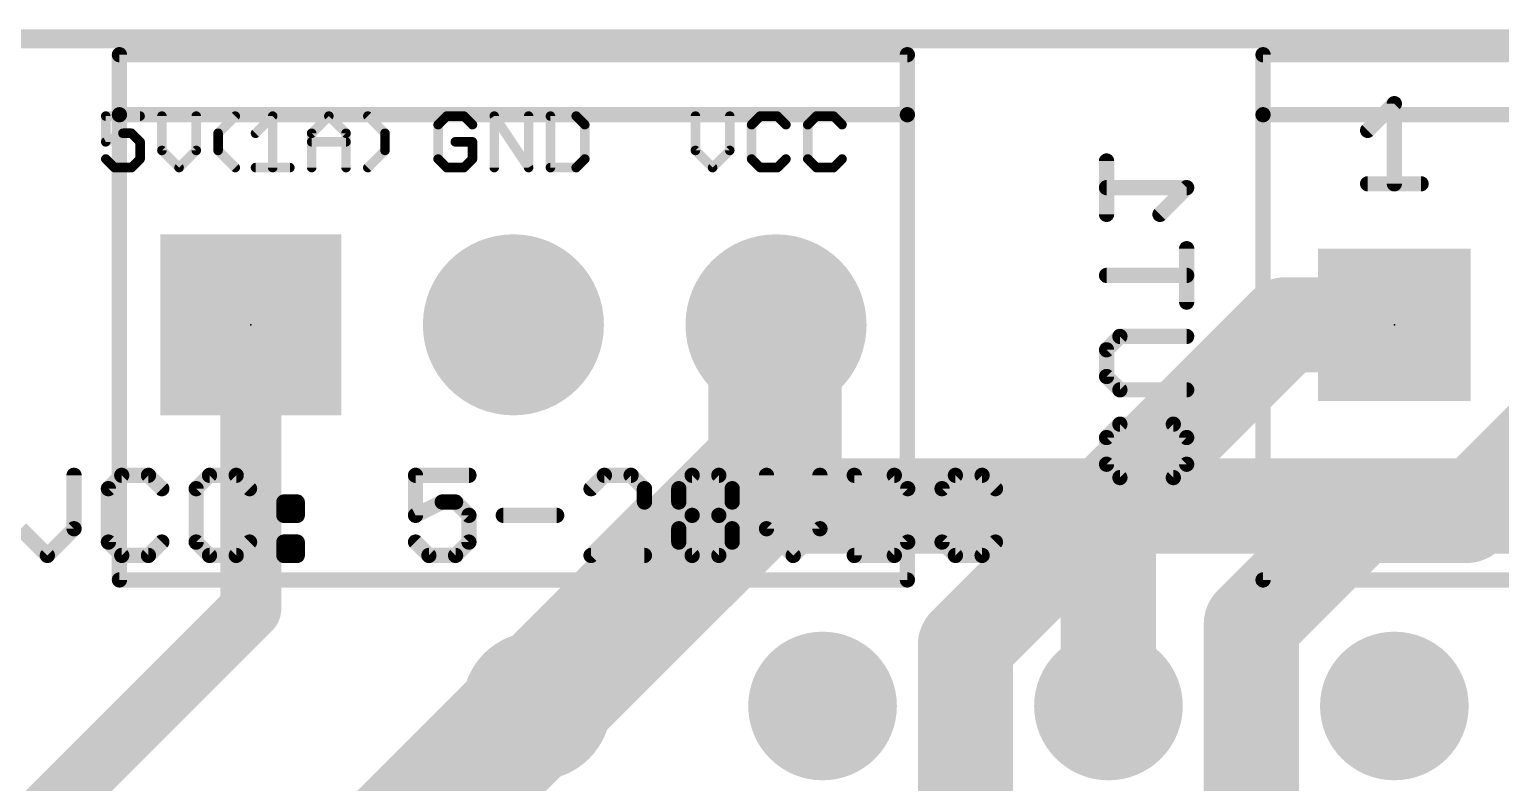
# Model space of a CAD drawing. Extents: x -8 to 102, y -79 to 54.
# Drawn here: x 47.85 to 67.46, y 40.89 to 50.93 of the extents above; entities that cross this region are included whole.
import ezdxf

# ---------------------------------------------------------------- set-up
doc = ezdxf.new("R2010")
doc.units = 0
for name, color, linetype in [('1', 12, 'CONTINUOUS'), ('16', 132, 'CONTINUOUS'), ('17', 110, 'CONTINUOUS'), ('20', 53, 'CONTINUOUS'), ('21', 41, 'CONTINUOUS'), ('22', 40, 'CONTINUOUS'), ('24', 53, 'CONTINUOUS')]:
    doc.layers.add(name, color=color, linetype=linetype)

# ---------------------------------------------------------------- blocks, each defined once
blk = doc.blocks.new('ROUNDP')
at = {"const_width": 0.5}
blk.add_lwpolyline([(0, -0.25, 1), (0, 0.25, 1), (0, -0.25)], format="xyb", dxfattribs=at)
blk = doc.blocks.new('SQUAREP')
blk.add_solid([(-0.5, -0.5), (0.5, -0.5), (-0.5, 0.5), (0.5, 0.5)])

msp = doc.modelspace()

# ---------------------------------------------------------------- linework, layer by layer
at = {"layer": '1'}
for points, const_width in [([(101.6, 50.8), (0, 50.8)], 0.254), ([(57.785, 45.085), (57.785, 46.99)], 1.778), ([(60.325, 42.7227), (64.5923, 46.99)], 1.27), ([(64.5923, 46.99), (66.04, 46.99)], 1.27), ([(67, 44.45), (69.54, 46.99)], 1.27), ([(50.8, 43.2033), (50.8, 46.99)], 0.8128), ([(54.61, 41.91), (57.785, 45.085)], 1.778), ([(64.135, 43.002), (65.583, 44.45)], 1.27), ([(65.583, 44.45), (67, 44.45)], 1.27), ([(50.8, 43.2033), (44.45, 36.8533)], 0.8128), ([(64.135, 31.75), (64.135, 43.002)], 1.27), ([(60.325, 38.1), (60.325, 42.7227)], 1.27), ([(54.61, 41.91), (51.562, 38.862)], 1.778)]:
    msp.add_lwpolyline(points, dxfattribs=dict(at, const_width=const_width))
for points, const_width in [([(58.2295, 46.99, 1), (57.3405, 46.99)], 0.889), ([(64.5923, 47.3075, 1), (64.5923, 46.6725)], 0.635), ([(64.8168, 46.7655, 1), (64.3678, 47.2145)], 0.635), ([(66.04, 46.6725, 1), (66.04, 47.3075)], 0.635), ([(51.0032, 46.99, 1), (50.5968, 46.99)], 0.4064), ([(58.0993, 44.7707, 1), (57.4707, 45.3993)], 0.889), ([(57.3405, 45.085, 1), (58.2295, 45.085)], 0.889), ([(65.583, 44.7675, 1), (65.583, 44.1325)], 0.635), ([(65.8075, 44.2255, 1), (65.3585, 44.6745)], 0.635), ([(66.7755, 44.6745, 1), (67.2245, 44.2255)], 0.635), ([(67, 44.1325, 1), (67, 44.7675)], 0.635), ([(50.9437, 43.0597, 1), (50.6563, 43.347)], 0.4064), ([(64.4525, 43.002, 1), (63.8175, 43.002)], 0.635), ([(63.9105, 43.2265, 1), (64.3595, 42.7775)], 0.635), ([(50.5968, 43.2033, 1), (51.0032, 43.2033)], 0.4064), ([(60.6425, 42.7227, 1), (60.0075, 42.7227)], 0.635), ([(60.1005, 42.9472, 1), (60.5495, 42.4982)], 0.635), ([(54.9243, 41.5957, 1), (54.2957, 42.2243)], 0.889), ([(54.2957, 42.2243, 1), (54.9243, 41.5957)], 0.889)]:
    msp.add_lwpolyline(points, format="xyb", dxfattribs=dict(at, const_width=const_width))
at = {"layer": '16'}
for points, const_width in [([(101.6, 50.8), (0, 50.8)], 0.254), ([(57.8, 46.99), (57.8, 44.577)], 1.27), ([(54.61, 41.91), (57.277, 44.577)], 1.27), ([(57.277, 44.577), (57.8, 44.577)], 1.27), ([(57.8, 44.577), (62.23, 44.577)], 1.27), ([(62.23, 44.577), (69.85, 44.577)], 1.27), ([(62.23, 41.91), (62.23, 44.577)], 1.27), ([(52.9242, 40.2242), (54.61, 41.91)], 1.27)]:
    msp.add_lwpolyline(points, dxfattribs=dict(at, const_width=const_width))
at = {"layer": '16', "const_width": 0.635}
for points in [[(58.1175, 46.99, 1), (57.4825, 46.99)], [(57.277, 44.8945, 1), (57.277, 44.2595)], [(57.5015, 44.3525, 1), (57.0525, 44.8015)], [(57.8, 44.8945, 1), (57.8, 44.2595)], [(57.8, 44.2595, 1), (57.8, 44.8945)], [(62.23, 44.8945, 1), (62.23, 44.2595)], [(62.5475, 44.577, 1), (61.9125, 44.577)], [(62.23, 44.2595, 1), (62.23, 44.8945)], [(57.4825, 44.577, 1), (58.1175, 44.577)], [(54.8345, 41.6855, 1), (54.3855, 42.1345)], [(54.3855, 42.1345, 1), (54.8345, 41.6855)], [(61.9125, 41.91, 1), (62.5475, 41.91)]]:
    msp.add_lwpolyline(points, format="xyb", dxfattribs=at)
at = {"layer": '20', "const_width": 0.2032}
msp.add_lwpolyline([(101.6, 50.8), (0, 50.8)], dxfattribs=at)
at = {"layer": '21'}
for points, const_width in [([(65.6839, 49.5814), (66.0398, 49.9373)], 0.2032), ([(66.0398, 49.9373), (66.0398, 48.8696)], 0.2032), ([(49.3253, 49.7719), (48.8677, 49.7719)], 0.127), ([(48.8677, 49.7719), (48.8677, 49.4287)], 0.127), ([(49.6161, 49.7719), (49.6161, 49.3143)], 0.127), ([(50.0737, 49.3143), (50.0737, 49.7719)], 0.127), ([(50.3646, 49.5431), (50.5934, 49.7719)], 0.127), ([(50.8635, 49.5431), (51.0923, 49.7719)], 0.127), ([(51.0923, 49.7719), (51.0923, 49.0855)], 0.127), ([(51.6119, 49.5431), (51.8407, 49.7719)], 0.127), ([(51.8407, 49.7719), (52.0695, 49.5431)], 0.127), ([(52.5891, 49.5431), (52.3603, 49.7719)], 0.127), ([(53.4113, 49.7719), (53.2969, 49.6575)], 0.127), ([(53.6401, 49.7719), (53.4113, 49.7719)], 0.127), ([(53.7545, 49.6575), (53.6401, 49.7719)], 0.127), ([(54.0453, 49.0855), (54.0453, 49.7719)], 0.127), ([(54.0453, 49.7719), (54.5029, 49.0855)], 0.127), ([(54.5029, 49.0855), (54.5029, 49.7719)], 0.127), ([(54.7937, 49.7719), (54.7937, 49.0855)], 0.127), ([(55.1369, 49.7719), (54.7937, 49.7719)], 0.127), ([(55.2513, 49.6575), (55.1369, 49.7719)], 0.127), ([(56.7259, 49.7719), (56.7259, 49.3143)], 0.127), ([(57.1835, 49.3143), (57.1835, 49.7719)], 0.127), ([(57.5887, 49.7719), (57.4743, 49.6575)], 0.127), ([(57.8175, 49.7719), (57.5887, 49.7719)], 0.127), ([(57.9319, 49.6575), (57.8175, 49.7719)], 0.127), ([(58.3371, 49.7719), (58.2227, 49.6575)], 0.127), ([(58.5659, 49.7719), (58.3371, 49.7719)], 0.127), ([(58.6803, 49.6575), (58.5659, 49.7719)], 0.127), ([(48.8677, 49.4287), (49.0965, 49.5431)], 0.127), ([(49.0965, 49.5431), (49.2109, 49.5431)], 0.127), ([(49.2109, 49.5431), (49.3253, 49.4287)], 0.127), ([(50.3646, 49.3143), (50.3646, 49.5431)], 0.127), ([(51.6119, 49.0855), (51.6119, 49.5431)], 0.127), ([(52.0695, 49.5431), (52.0695, 49.0855)], 0.127), ([(52.5891, 49.3143), (52.5891, 49.5431)], 0.127), ([(53.2969, 49.6575), (53.2969, 49.1999)], 0.127), ([(55.2513, 49.1999), (55.2513, 49.6575)], 0.127), ([(57.4743, 49.6575), (57.4743, 49.1999)], 0.127), ([(58.2227, 49.6575), (58.2227, 49.1999)], 0.127), ([(49.3253, 49.4287), (49.3253, 49.1999)], 0.127), ([(51.6119, 49.4287), (52.0695, 49.4287)], 0.127), ([(53.7545, 49.4287), (53.5257, 49.4287)], 0.127), ([(53.7545, 49.1999), (53.7545, 49.4287)], 0.127), ([(48.9821, 49.0855), (48.8677, 49.1999)], 0.127), ([(49.3253, 49.1999), (49.2109, 49.0855)], 0.127), ([(49.6161, 49.3143), (49.8449, 49.0855)], 0.127), ([(49.8449, 49.0855), (50.0737, 49.3143)], 0.127), ([(50.5934, 49.0855), (50.3646, 49.3143)], 0.127), ([(52.3603, 49.0855), (52.5891, 49.3143)], 0.127), ([(53.2969, 49.1999), (53.4113, 49.0855)], 0.127), ([(53.6401, 49.0855), (53.7545, 49.1999)], 0.127), ([(55.1369, 49.0855), (55.2513, 49.1999)], 0.127), ([(56.7259, 49.3143), (56.9547, 49.0855)], 0.127), ([(56.9547, 49.0855), (57.1835, 49.3143)], 0.127), ([(57.4743, 49.1999), (57.5887, 49.0855)], 0.127), ([(57.8175, 49.0855), (57.9319, 49.1999)], 0.127), ([(58.2227, 49.1999), (58.3371, 49.0855)], 0.127), ([(58.5659, 49.0855), (58.6803, 49.1999)], 0.127), ([(49.2109, 49.0855), (48.9821, 49.0855)], 0.127), ([(50.8635, 49.0855), (51.3211, 49.0855)], 0.127), ([(53.4113, 49.0855), (53.6401, 49.0855)], 0.127), ([(54.7937, 49.0855), (55.1369, 49.0855)], 0.127), ([(57.5887, 49.0855), (57.8175, 49.0855)], 0.127), ([(58.3371, 49.0855), (58.5659, 49.0855)], 0.127), ([(65.6839, 48.8696), (66.3957, 48.8696)], 0.2032), ([(48.4454, 44.2725), (48.4454, 44.9843)], 0.2032), ([(49.0809, 44.9843), (48.903, 44.8064)], 0.2032), ([(48.903, 44.8064), (48.903, 44.0946)], 0.2032), ([(49.4368, 44.9843), (49.0809, 44.9843)], 0.2032), ([(49.6148, 44.8064), (49.4368, 44.9843)], 0.2032), ([(50.2503, 44.9843), (50.0723, 44.8064)], 0.2032), ([(50.0723, 44.8064), (50.0723, 44.0946)], 0.2032), ([(50.6062, 44.9843), (50.2503, 44.9843)], 0.2032), ([(50.7842, 44.8064), (50.6062, 44.9843)], 0.2032), ([(53.7076, 44.9843), (52.9958, 44.9843)], 0.2032), ([(52.9958, 44.9843), (52.9958, 44.4505)], 0.2032), ([(55.5126, 44.9843), (55.3346, 44.8064)], 0.2032), ([(55.8685, 44.9843), (55.5126, 44.9843)], 0.2032), ([(56.0464, 44.8064), (55.8685, 44.9843)], 0.2032), ([(56.0464, 44.6284), (56.0464, 44.8064)], 0.2032), ([(56.504, 44.8064), (56.682, 44.9843)], 0.2032), ([(56.504, 44.6284), (56.504, 44.8064)], 0.2032), ([(56.682, 44.9843), (57.0379, 44.9843)], 0.2032), ([(57.0379, 44.9843), (57.2158, 44.8064)], 0.2032), ([(57.2158, 44.8064), (57.2158, 44.6284)], 0.2032), ([(57.6734, 44.9843), (57.6734, 44.2725)], 0.2032), ([(58.3852, 44.2725), (58.3852, 44.9843)], 0.2032), ([(58.8428, 44.9843), (58.8428, 43.9166)], 0.2032), ([(59.3767, 44.9843), (58.8428, 44.9843)], 0.2032), ([(59.5546, 44.8064), (59.3767, 44.9843)], 0.2032), ([(59.5546, 44.0946), (59.5546, 44.8064)], 0.2032), ([(60.1902, 44.9843), (60.0122, 44.8064)], 0.2032), ([(60.0122, 44.8064), (60.0122, 44.0946)], 0.2032), ([(60.5461, 44.9843), (60.1902, 44.9843)], 0.2032), ([(60.724, 44.8064), (60.5461, 44.9843)], 0.2032), ([(51.2417, 44.6284), (51.4197, 44.6284)], 0.2032), ([(51.2417, 44.4505), (51.2417, 44.6284)], 0.2032), ([(51.4197, 44.6284), (51.4197, 44.4505)], 0.2032), ([(52.9958, 44.4505), (53.3517, 44.6284)], 0.2032), ([(53.3517, 44.6284), (53.5297, 44.6284)], 0.2032), ([(53.5297, 44.6284), (53.7076, 44.4505)], 0.2032), ([(55.3346, 43.9166), (56.0464, 44.6284)], 0.2032), ([(56.682, 44.4505), (56.504, 44.6284)], 0.2032), ([(57.2158, 44.6284), (57.0379, 44.4505)], 0.2032), ([(51.4197, 44.4505), (51.2417, 44.4505)], 0.2032), ([(53.7076, 44.4505), (53.7076, 44.0946)], 0.2032), ([(54.1652, 44.4505), (54.877, 44.4505)], 0.2032), ([(56.504, 44.2725), (56.682, 44.4505)], 0.2032), ([(56.682, 44.4505), (57.0379, 44.4505)], 0.2032), ([(57.0379, 44.4505), (57.2158, 44.2725)], 0.2032), ([(47.7336, 44.2725), (48.0895, 43.9166)], 0.2032), ([(48.0895, 43.9166), (48.4454, 44.2725)], 0.2032), ([(56.504, 44.0946), (56.504, 44.2725)], 0.2032), ([(57.2158, 44.2725), (57.2158, 44.0946)], 0.2032), ([(57.6734, 44.2725), (58.0293, 43.9166)], 0.2032), ([(58.0293, 43.9166), (58.3852, 44.2725)], 0.2032), ([(48.903, 44.0946), (49.0809, 43.9166)], 0.2032), ([(49.4368, 43.9166), (49.6148, 44.0946)], 0.2032), ([(50.0723, 44.0946), (50.2503, 43.9166)], 0.2032), ([(50.6062, 43.9166), (50.7842, 44.0946)], 0.2032), ([(51.2417, 44.0946), (51.4197, 44.0946)], 0.2032), ([(51.2417, 43.9166), (51.2417, 44.0946)], 0.2032), ([(51.4197, 44.0946), (51.4197, 43.9166)], 0.2032), ([(53.1738, 43.9166), (52.9958, 44.0946)], 0.2032), ([(53.7076, 44.0946), (53.5297, 43.9166)], 0.2032), ([(56.682, 43.9166), (56.504, 44.0946)], 0.2032), ([(57.2158, 44.0946), (57.0379, 43.9166)], 0.2032), ([(59.3767, 43.9166), (59.5546, 44.0946)], 0.2032), ([(60.0122, 44.0946), (60.1902, 43.9166)], 0.2032), ([(60.5461, 43.9166), (60.724, 44.0946)], 0.2032), ([(49.0809, 43.9166), (49.4368, 43.9166)], 0.2032), ([(50.2503, 43.9166), (50.6062, 43.9166)], 0.2032), ([(51.4197, 43.9166), (51.2417, 43.9166)], 0.2032), ([(53.5297, 43.9166), (53.1738, 43.9166)], 0.2032), ([(56.0464, 43.9166), (55.3346, 43.9166)], 0.2032), ([(57.0379, 43.9166), (56.682, 43.9166)], 0.2032), ([(58.8428, 43.9166), (59.3767, 43.9166)], 0.2032), ([(60.1902, 43.9166), (60.5461, 43.9166)], 0.2032)]:
    msp.add_lwpolyline(points, dxfattribs=dict(at, const_width=const_width))
for points, const_width in [([(66.0906, 49.9373, 1), (65.989, 49.9373)], 0.1016), ([(66.0757, 49.9014, 1), (66.0039, 49.9732)], 0.1016), ([(48.8677, 49.8036, 1), (48.8677, 49.7401)], 0.0635), ([(48.8995, 49.7719, 1), (48.836, 49.7719)], 0.0635), ([(49.3253, 49.7401, 1), (49.3253, 49.8036)], 0.0635), ([(49.6479, 49.7719, 1), (49.5844, 49.7719)], 0.0635), ([(50.1055, 49.7719, 1), (50.042, 49.7719)], 0.0635), ([(50.6158, 49.7494, 1), (50.5709, 49.7943)], 0.0635), ([(51.124, 49.7719, 1), (51.0605, 49.7719)], 0.0635), ([(51.1147, 49.7494, 1), (51.0698, 49.7943)], 0.0635), ([(51.8632, 49.7943, 1), (51.8183, 49.7494)], 0.0635), ([(51.8632, 49.7494, 1), (51.8183, 49.7943)], 0.0635), ([(52.3828, 49.7943, 1), (52.3379, 49.7494)], 0.0635), ([(53.4113, 49.8036, 1), (53.4113, 49.7401)], 0.0635), ([(53.4337, 49.7494, 1), (53.3888, 49.7943)], 0.0635), ([(53.6625, 49.7943, 1), (53.6176, 49.7494)], 0.0635), ([(53.6401, 49.7401, 1), (53.6401, 49.8036)], 0.0635), ([(54.077, 49.7719, 1), (54.0135, 49.7719)], 0.0635), ([(54.0717, 49.7895, 1), (54.0189, 49.7543)], 0.0635), ([(54.5346, 49.7719, 1), (54.4711, 49.7719)], 0.0635), ([(54.8255, 49.7719, 1), (54.762, 49.7719)], 0.0635), ([(54.7937, 49.8036, 1), (54.7937, 49.7401)], 0.0635), ([(55.1594, 49.7943, 1), (55.1144, 49.7494)], 0.0635), ([(55.1369, 49.7401, 1), (55.1369, 49.8036)], 0.0635), ([(56.7576, 49.7719, 1), (56.6941, 49.7719)], 0.0635), ([(57.2152, 49.7719, 1), (57.1517, 49.7719)], 0.0635), ([(57.5887, 49.8036, 1), (57.5887, 49.7401)], 0.0635), ([(57.6111, 49.7494, 1), (57.5662, 49.7943)], 0.0635), ([(57.8399, 49.7943, 1), (57.795, 49.7494)], 0.0635), ([(57.8175, 49.7401, 1), (57.8175, 49.8036)], 0.0635), ([(58.3371, 49.8036, 1), (58.3371, 49.7401)], 0.0635), ([(58.3596, 49.7494, 1), (58.3147, 49.7943)], 0.0635), ([(58.5884, 49.7943, 1), (58.5434, 49.7494)], 0.0635), ([(58.5659, 49.7401, 1), (58.5659, 49.8036)], 0.0635), ([(49.0965, 49.5748, 1), (49.0965, 49.5113)], 0.0635), ([(49.1107, 49.5147, 1), (49.0823, 49.5715)], 0.0635), ([(49.2334, 49.5655, 1), (49.1885, 49.5206)], 0.0635), ([(49.2109, 49.5113, 1), (49.2109, 49.5748)], 0.0635), ([(50.3963, 49.5431, 1), (50.3328, 49.5431)], 0.0635), ([(51.6437, 49.5431, 1), (51.5802, 49.5431)], 0.0635), ([(52.1013, 49.5431, 1), (52.0378, 49.5431)], 0.0635), ([(52.6209, 49.5431, 1), (52.5574, 49.5431)], 0.0635), ([(53.3286, 49.6575, 1), (53.2651, 49.6575)], 0.0635), ([(53.2744, 49.6799, 1), (53.3193, 49.635)], 0.0635), ([(53.732, 49.635, 1), (53.7769, 49.6799)], 0.0635), ([(55.2831, 49.6575, 1), (55.2195, 49.6575)], 0.0635), ([(55.2288, 49.635, 1), (55.2738, 49.6799)], 0.0635), ([(57.506, 49.6575, 1), (57.4425, 49.6575)], 0.0635), ([(57.4518, 49.6799, 1), (57.4967, 49.635)], 0.0635), ([(57.9094, 49.635, 1), (57.9543, 49.6799)], 0.0635), ([(58.2545, 49.6575, 1), (58.191, 49.6575)], 0.0635), ([(58.2003, 49.6799, 1), (58.2452, 49.635)], 0.0635), ([(58.6578, 49.635, 1), (58.7028, 49.6799)], 0.0635), ([(65.648, 49.6173, 1), (65.7198, 49.5455)], 0.1016), ([(48.8535, 49.4571, 1), (48.8819, 49.4003)], 0.0635), ([(48.836, 49.4287, 1), (48.8995, 49.4287)], 0.0635), ([(49.3571, 49.4287, 1), (49.2936, 49.4287)], 0.0635), ([(49.3029, 49.4062, 1), (49.3478, 49.4511)], 0.0635), ([(50.3421, 49.5655, 1), (50.387, 49.5206)], 0.0635), ([(50.841, 49.5655, 1), (50.886, 49.5206)], 0.0635), ([(51.6119, 49.4604, 1), (51.6119, 49.3969)], 0.0635), ([(51.5895, 49.5655, 1), (51.6344, 49.5206)], 0.0635), ([(52.0471, 49.5206, 1), (52.092, 49.5655)], 0.0635), ([(52.0695, 49.3969, 1), (52.0695, 49.4604)], 0.0635), ([(52.5667, 49.5206, 1), (52.6116, 49.5655)], 0.0635), ([(53.5257, 49.4604, 1), (53.5257, 49.3969)], 0.0635), ([(53.7862, 49.4287, 1), (53.7227, 49.4287)], 0.0635), ([(53.7545, 49.3969, 1), (53.7545, 49.4604)], 0.0635), ([(48.8902, 49.2223, 1), (48.8453, 49.1774)], 0.0635), ([(49.2936, 49.1999, 1), (49.3571, 49.1999)], 0.0635), ([(49.3478, 49.1774, 1), (49.3029, 49.2223)], 0.0635), ([(49.5844, 49.3143, 1), (49.6479, 49.3143)], 0.0635), ([(49.6386, 49.3367, 1), (49.5937, 49.2918)], 0.0635), ([(50.042, 49.3143, 1), (50.1055, 49.3143)], 0.0635), ([(50.0962, 49.2918, 1), (50.0513, 49.3367)], 0.0635), ([(50.3328, 49.3143, 1), (50.3963, 49.3143)], 0.0635), ([(50.387, 49.3367, 1), (50.3421, 49.2918)], 0.0635), ([(52.5574, 49.3143, 1), (52.6209, 49.3143)], 0.0635), ([(52.6116, 49.2918, 1), (52.5667, 49.3367)], 0.0635), ([(53.2651, 49.1999, 1), (53.3286, 49.1999)], 0.0635), ([(53.3193, 49.2223, 1), (53.2744, 49.1774)], 0.0635), ([(53.7227, 49.1999, 1), (53.7862, 49.1999)], 0.0635), ([(53.7769, 49.1774, 1), (53.732, 49.2223)], 0.0635), ([(55.2195, 49.1999, 1), (55.2831, 49.1999)], 0.0635), ([(55.2738, 49.1774, 1), (55.2288, 49.2223)], 0.0635), ([(56.6941, 49.3143, 1), (56.7576, 49.3143)], 0.0635), ([(56.7483, 49.3367, 1), (56.7034, 49.2918)], 0.0635), ([(57.1517, 49.3143, 1), (57.2152, 49.3143)], 0.0635), ([(57.2059, 49.2918, 1), (57.161, 49.3367)], 0.0635), ([(57.4425, 49.1999, 1), (57.506, 49.1999)], 0.0635), ([(57.4967, 49.2223, 1), (57.4518, 49.1774)], 0.0635), ([(57.9543, 49.1774, 1), (57.9094, 49.2223)], 0.0635), ([(58.2452, 49.2223, 1), (58.2003, 49.1774)], 0.0635), ([(58.191, 49.1999, 1), (58.2545, 49.1999)], 0.0635), ([(58.7028, 49.1774, 1), (58.6578, 49.2223)], 0.0635), ([(48.9821, 49.1173, 1), (48.9821, 49.0538)], 0.0635), ([(48.9597, 49.063, 1), (49.0046, 49.108)], 0.0635), ([(49.1885, 49.108, 1), (49.2334, 49.063)], 0.0635), ([(49.2109, 49.0538, 1), (49.2109, 49.1173)], 0.0635), ([(49.8225, 49.108, 1), (49.8674, 49.063)], 0.0635), ([(49.8225, 49.063, 1), (49.8674, 49.108)], 0.0635), ([(50.5709, 49.063, 1), (50.6158, 49.108)], 0.0635), ([(50.8635, 49.1173, 1), (50.8635, 49.0538)], 0.0635), ([(51.0605, 49.0855, 1), (51.124, 49.0855)], 0.0635), ([(51.3211, 49.0538, 1), (51.3211, 49.1173)], 0.0635), ([(51.5802, 49.0855, 1), (51.6437, 49.0855)], 0.0635), ([(52.0378, 49.0855, 1), (52.1013, 49.0855)], 0.0635), ([(52.3379, 49.108, 1), (52.3828, 49.063)], 0.0635), ([(53.4113, 49.1173, 1), (53.4113, 49.0538)], 0.0635), ([(53.3888, 49.063, 1), (53.4337, 49.108)], 0.0635), ([(53.6176, 49.108, 1), (53.6625, 49.063)], 0.0635), ([(53.6401, 49.0538, 1), (53.6401, 49.1173)], 0.0635), ([(54.0135, 49.0855, 1), (54.077, 49.0855)], 0.0635), ([(54.4711, 49.0855, 1), (54.5346, 49.0855)], 0.0635), ([(54.4765, 49.0679, 1), (54.5293, 49.1031)], 0.0635), ([(54.7937, 49.1173, 1), (54.7937, 49.0538)], 0.0635), ([(54.762, 49.0855, 1), (54.8255, 49.0855)], 0.0635), ([(55.1144, 49.108, 1), (55.1594, 49.063)], 0.0635), ([(55.1369, 49.0538, 1), (55.1369, 49.1173)], 0.0635), ([(56.9322, 49.108, 1), (56.9771, 49.063)], 0.0635), ([(56.9322, 49.063, 1), (56.9771, 49.108)], 0.0635), ([(57.5887, 49.1173, 1), (57.5887, 49.0538)], 0.0635), ([(57.5662, 49.063, 1), (57.6111, 49.108)], 0.0635), ([(57.795, 49.108, 1), (57.8399, 49.063)], 0.0635), ([(57.8175, 49.0538, 1), (57.8175, 49.1173)], 0.0635), ([(58.3371, 49.1173, 1), (58.3371, 49.0538)], 0.0635), ([(58.3147, 49.063, 1), (58.3596, 49.108)], 0.0635), ([(58.5434, 49.108, 1), (58.5884, 49.063)], 0.0635), ([(58.5659, 49.0538, 1), (58.5659, 49.1173)], 0.0635), ([(65.6839, 48.9204, 1), (65.6839, 48.8188)], 0.1016), ([(65.989, 48.8696, 1), (66.0906, 48.8696)], 0.1016), ([(66.3957, 48.8188, 1), (66.3957, 48.9204)], 0.1016), ([(48.4962, 44.9843, 1), (48.3946, 44.9843)], 0.1016), ([(48.9538, 44.8064, 1), (48.8522, 44.8064)], 0.1016), ([(49.0809, 45.0351, 1), (49.0809, 44.9335)], 0.1016), ([(49.1168, 44.9484, 1), (49.045, 45.0202)], 0.1016), ([(49.4727, 45.0202, 1), (49.4009, 44.9484)], 0.1016), ([(49.4368, 44.9335, 1), (49.4368, 45.0351)], 0.1016), ([(50.1231, 44.8064, 1), (50.0215, 44.8064)], 0.1016), ([(50.2503, 45.0351, 1), (50.2503, 44.9335)], 0.1016), ([(50.2862, 44.9484, 1), (50.2144, 45.0202)], 0.1016), ([(50.6421, 45.0202, 1), (50.5703, 44.9484)], 0.1016), ([(50.6062, 44.9335, 1), (50.6062, 45.0351)], 0.1016), ([(52.9958, 45.0351, 1), (52.9958, 44.9335)], 0.1016), ([(53.0466, 44.9843, 1), (52.945, 44.9843)], 0.1016), ([(53.7076, 44.9335, 1), (53.7076, 45.0351)], 0.1016), ([(55.5126, 45.0351, 1), (55.5126, 44.9335)], 0.1016), ([(55.5485, 44.9484, 1), (55.4767, 45.0202)], 0.1016), ([(55.9044, 45.0202, 1), (55.8326, 44.9484)], 0.1016), ([(55.8685, 44.9335, 1), (55.8685, 45.0351)], 0.1016), ([(56.0972, 44.8064, 1), (55.9956, 44.8064)], 0.1016), ([(56.5548, 44.8064, 1), (56.4532, 44.8064)], 0.1016), ([(56.682, 45.0351, 1), (56.682, 44.9335)], 0.1016), ([(56.7179, 44.9484, 1), (56.6461, 45.0202)], 0.1016), ([(57.0738, 45.0202, 1), (57.002, 44.9484)], 0.1016), ([(57.0379, 44.9335, 1), (57.0379, 45.0351)], 0.1016), ([(57.2666, 44.8064, 1), (57.165, 44.8064)], 0.1016), ([(57.7242, 44.9843, 1), (57.6226, 44.9843)], 0.1016), ([(58.436, 44.9843, 1), (58.3344, 44.9843)], 0.1016), ([(58.8936, 44.9843, 1), (58.792, 44.9843)], 0.1016), ([(58.8428, 45.0351, 1), (58.8428, 44.9335)], 0.1016), ([(59.4126, 45.0202, 1), (59.3408, 44.9484)], 0.1016), ([(59.3767, 44.9335, 1), (59.3767, 45.0351)], 0.1016), ([(59.6054, 44.8064, 1), (59.5038, 44.8064)], 0.1016), ([(60.063, 44.8064, 1), (59.9614, 44.8064)], 0.1016), ([(60.1902, 45.0351, 1), (60.1902, 44.9335)], 0.1016), ([(60.2261, 44.9484, 1), (60.1542, 45.0202)], 0.1016), ([(60.582, 45.0202, 1), (60.5102, 44.9484)], 0.1016), ([(60.5461, 44.9335, 1), (60.5461, 45.0351)], 0.1016), ([(48.867, 44.8423, 1), (48.9389, 44.7704)], 0.1016), ([(49.5788, 44.7704, 1), (49.6507, 44.8423)], 0.1016), ([(50.0364, 44.8423, 1), (50.1083, 44.7704)], 0.1016), ([(50.7482, 44.7704, 1), (50.8201, 44.8423)], 0.1016), ([(51.2417, 44.6792, 1), (51.2417, 44.5776)], 0.1016), ([(51.2925, 44.6284, 1), (51.1909, 44.6284)], 0.1016), ([(51.4705, 44.6284, 1), (51.3689, 44.6284)], 0.1016), ([(51.4197, 44.5776, 1), (51.4197, 44.6792)], 0.1016), ([(53.3517, 44.6792, 1), (53.3517, 44.5776)], 0.1016), ([(53.3745, 44.583, 1), (53.329, 44.6738)], 0.1016), ([(53.5656, 44.6643, 1), (53.4938, 44.5925)], 0.1016), ([(53.5297, 44.5776, 1), (53.5297, 44.6792)], 0.1016), ([(55.2987, 44.8423, 1), (55.3706, 44.7704)], 0.1016), ([(56.0105, 44.7704, 1), (56.0824, 44.8423)], 0.1016), ([(56.0824, 44.5925, 1), (56.0105, 44.6643)], 0.1016), ([(56.4681, 44.8423, 1), (56.5399, 44.7704)], 0.1016), ([(56.5399, 44.6643, 1), (56.4681, 44.5925)], 0.1016), ([(57.1799, 44.7704, 1), (57.2518, 44.8423)], 0.1016), ([(57.2518, 44.5925, 1), (57.1799, 44.6643)], 0.1016), ([(59.5187, 44.7704, 1), (59.5905, 44.8423)], 0.1016), ([(59.9763, 44.8423, 1), (60.0481, 44.7704)], 0.1016), ([(60.6881, 44.7704, 1), (60.7599, 44.8423)], 0.1016), ([(51.2417, 44.5013, 1), (51.2417, 44.3997)], 0.1016), ([(51.4197, 44.3997, 1), (51.4197, 44.5013)], 0.1016), ([(52.9731, 44.4959, 1), (53.0186, 44.405)], 0.1016), ([(53.7584, 44.4505, 1), (53.6568, 44.4505)], 0.1016), ([(53.6717, 44.4145, 1), (53.7436, 44.4864)], 0.1016), ([(54.1652, 44.5013, 1), (54.1652, 44.3997)], 0.1016), ([(54.877, 44.3997, 1), (54.877, 44.5013)], 0.1016), ([(55.9956, 44.6284, 1), (56.0972, 44.6284)], 0.1016), ([(56.4532, 44.6284, 1), (56.5548, 44.6284)], 0.1016), ([(56.682, 44.5013, 1), (56.682, 44.3997)], 0.1016), ([(56.7179, 44.4145, 1), (56.6461, 44.4864)], 0.1016), ([(56.6461, 44.4145, 1), (56.7179, 44.4864)], 0.1016), ([(57.0738, 44.4864, 1), (57.002, 44.4145)], 0.1016), ([(57.002, 44.4864, 1), (57.0738, 44.4145)], 0.1016), ([(57.0379, 44.3997, 1), (57.0379, 44.5013)], 0.1016), ([(57.165, 44.6284, 1), (57.2666, 44.6284)], 0.1016), ([(48.3946, 44.2725, 1), (48.4962, 44.2725)], 0.1016), ([(48.4813, 44.2366, 1), (48.4094, 44.3084)], 0.1016), ([(51.1909, 44.4505, 1), (51.2925, 44.4505)], 0.1016), ([(51.3689, 44.4505, 1), (51.4705, 44.4505)], 0.1016), ([(52.945, 44.4505, 1), (53.0466, 44.4505)], 0.1016), ([(56.5548, 44.2725, 1), (56.4532, 44.2725)], 0.1016), ([(56.4681, 44.3084, 1), (56.5399, 44.2366)], 0.1016), ([(57.2666, 44.2725, 1), (57.165, 44.2725)], 0.1016), ([(57.1799, 44.2366, 1), (57.2518, 44.3084)], 0.1016), ([(57.7093, 44.3084, 1), (57.6375, 44.2366)], 0.1016), ([(57.6226, 44.2725, 1), (57.7242, 44.2725)], 0.1016), ([(58.3344, 44.2725, 1), (58.436, 44.2725)], 0.1016), ([(58.4212, 44.2366, 1), (58.3493, 44.3084)], 0.1016), ([(48.9389, 44.1305, 1), (48.867, 44.0586)], 0.1016), ([(48.8522, 44.0946, 1), (48.9538, 44.0946)], 0.1016), ([(49.6507, 44.0586, 1), (49.5788, 44.1305)], 0.1016), ([(50.1083, 44.1305, 1), (50.0364, 44.0586)], 0.1016), ([(50.0215, 44.0946, 1), (50.1231, 44.0946)], 0.1016), ([(50.8201, 44.0586, 1), (50.7482, 44.1305)], 0.1016), ([(51.2417, 44.1454, 1), (51.2417, 44.0438)], 0.1016), ([(51.2925, 44.0946, 1), (51.1909, 44.0946)], 0.1016), ([(51.4705, 44.0946, 1), (51.3689, 44.0946)], 0.1016), ([(51.4197, 44.0438, 1), (51.4197, 44.1454)], 0.1016), ([(53.0318, 44.1305, 1), (52.9599, 44.0586)], 0.1016), ([(53.6568, 44.0946, 1), (53.7584, 44.0946)], 0.1016), ([(53.7436, 44.0586, 1), (53.6717, 44.1305)], 0.1016), ([(56.5399, 44.1305, 1), (56.4681, 44.0586)], 0.1016), ([(56.4532, 44.0946, 1), (56.5548, 44.0946)], 0.1016), ([(57.165, 44.0946, 1), (57.2666, 44.0946)], 0.1016), ([(57.2518, 44.0586, 1), (57.1799, 44.1305)], 0.1016), ([(59.5038, 44.0946, 1), (59.6054, 44.0946)], 0.1016), ([(59.5905, 44.0586, 1), (59.5187, 44.1305)], 0.1016), ([(60.0481, 44.1305, 1), (59.9763, 44.0586)], 0.1016), ([(59.9614, 44.0946, 1), (60.063, 44.0946)], 0.1016), ([(60.7599, 44.0586, 1), (60.6881, 44.1305)], 0.1016), ([(48.0535, 43.9525, 1), (48.1254, 43.8807)], 0.1016), ([(48.0535, 43.8807, 1), (48.1254, 43.9525)], 0.1016), ([(49.0809, 43.9674, 1), (49.0809, 43.8658)], 0.1016), ([(49.045, 43.8807, 1), (49.1168, 43.9525)], 0.1016), ([(49.4009, 43.9525, 1), (49.4727, 43.8807)], 0.1016), ([(49.4368, 43.8658, 1), (49.4368, 43.9674)], 0.1016), ([(50.2503, 43.9674, 1), (50.2503, 43.8658)], 0.1016), ([(50.2144, 43.8807, 1), (50.2862, 43.9525)], 0.1016), ([(50.5703, 43.9525, 1), (50.6421, 43.8807)], 0.1016), ([(50.6062, 43.8658, 1), (50.6062, 43.9674)], 0.1016), ([(51.2417, 43.9674, 1), (51.2417, 43.8658)], 0.1016), ([(51.1909, 43.9166, 1), (51.2925, 43.9166)], 0.1016), ([(51.3689, 43.9166, 1), (51.4705, 43.9166)], 0.1016), ([(51.4197, 43.8658, 1), (51.4197, 43.9674)], 0.1016), ([(53.1738, 43.9674, 1), (53.1738, 43.8658)], 0.1016), ([(53.1379, 43.8807, 1), (53.2097, 43.9525)], 0.1016), ([(53.4938, 43.9525, 1), (53.5656, 43.8807)], 0.1016), ([(53.5297, 43.8658, 1), (53.5297, 43.9674)], 0.1016), ([(55.3346, 43.9674, 1), (55.3346, 43.8658)], 0.1016), ([(55.2987, 43.9525, 1), (55.3706, 43.8807)], 0.1016), ([(56.0464, 43.8658, 1), (56.0464, 43.9674)], 0.1016), ([(56.682, 43.9674, 1), (56.682, 43.8658)], 0.1016), ([(56.6461, 43.8807, 1), (56.7179, 43.9525)], 0.1016), ([(57.002, 43.9525, 1), (57.0738, 43.8807)], 0.1016), ([(57.0379, 43.8658, 1), (57.0379, 43.9674)], 0.1016), ([(57.9934, 43.9525, 1), (58.0652, 43.8807)], 0.1016), ([(57.9934, 43.8807, 1), (58.0652, 43.9525)], 0.1016), ([(58.8428, 43.9674, 1), (58.8428, 43.8658)], 0.1016), ([(58.792, 43.9166, 1), (58.8936, 43.9166)], 0.1016), ([(59.3408, 43.9525, 1), (59.4126, 43.8807)], 0.1016), ([(59.3767, 43.8658, 1), (59.3767, 43.9674)], 0.1016), ([(60.1902, 43.9674, 1), (60.1902, 43.8658)], 0.1016), ([(60.1542, 43.8807, 1), (60.2261, 43.9525)], 0.1016), ([(60.5102, 43.9525, 1), (60.582, 43.8807)], 0.1016), ([(60.5461, 43.8658, 1), (60.5461, 43.9674)], 0.1016)]:
    msp.add_lwpolyline(points, format="xyb", dxfattribs=dict(at, const_width=const_width))
at = {"layer": '22', "const_width": 0.2032}
for points in [[(59.55, 50.59), (49.05, 50.59)], [(49.05, 50.59), (49.05, 49.79)], [(59.55, 49.79), (59.55, 50.59)], [(85.29, 50.59), (64.29, 50.59)], [(64.29, 50.59), (64.29, 49.79)], [(49.05, 49.79), (49.05, 43.59)], [(59.55, 49.79), (49.05, 49.79)], [(59.55, 43.59), (59.55, 49.79)], [(64.29, 49.79), (64.29, 43.59)], [(85.29, 49.79), (64.29, 49.79)], [(62.2046, 48.4622), (62.2046, 49.174)], [(63.2723, 48.8181), (62.2046, 48.8181)], [(62.9164, 48.4622), (63.2723, 48.8181)], [(63.2723, 47.2928), (63.2723, 48.0046)], [(62.2046, 47.6487), (63.2723, 47.6487)], [(62.2046, 46.6573), (62.3826, 46.8352)], [(62.3826, 46.8352), (63.2723, 46.8352)], [(62.2046, 46.3013), (62.2046, 46.6573)], [(62.3826, 46.1234), (62.2046, 46.3013)], [(63.2723, 46.1234), (62.3826, 46.1234)], [(62.2046, 45.4879), (62.3826, 45.6658)], [(62.3826, 45.6658), (63.0944, 45.6658)], [(63.0944, 45.6658), (63.2723, 45.4879)], [(62.2046, 45.132), (62.2046, 45.4879)], [(63.2723, 45.4879), (63.2723, 45.132)], [(62.3826, 44.954), (62.2046, 45.132)], [(63.2723, 45.132), (63.0944, 44.954)], [(63.0944, 44.954), (62.3826, 44.954)], [(49.05, 43.59), (59.55, 43.59)], [(64.29, 43.59), (85.29, 43.59)]]:
    msp.add_lwpolyline(points, dxfattribs=at)
at = {"layer": '22', "const_width": 0.1016}
for points in [[(49.05, 50.6408, 1), (49.05, 50.5392)], [(49.1008, 50.59, 1), (48.9992, 50.59)], [(59.6008, 50.59, 1), (59.4992, 50.59)], [(59.55, 50.5392, 1), (59.55, 50.6408)], [(64.29, 50.6408, 1), (64.29, 50.5392)], [(64.3408, 50.59, 1), (64.2392, 50.59)], [(49.1008, 49.79, 1), (48.9992, 49.79)], [(49.05, 49.8408, 1), (49.05, 49.7392)], [(48.9992, 49.79, 1), (49.1008, 49.79)], [(59.6008, 49.79, 1), (59.4992, 49.79)], [(59.4992, 49.79, 1), (59.6008, 49.79)], [(59.55, 49.7392, 1), (59.55, 49.8408)], [(64.3408, 49.79, 1), (64.2392, 49.79)], [(64.29, 49.8408, 1), (64.29, 49.7392)], [(64.2392, 49.79, 1), (64.3408, 49.79)], [(62.2554, 49.174, 1), (62.1538, 49.174)], [(62.2046, 48.8689, 1), (62.2046, 48.7673)], [(63.3082, 48.7822, 1), (63.2364, 48.854)], [(63.2723, 48.7673, 1), (63.2723, 48.8689)], [(62.1538, 48.4622, 1), (62.2554, 48.4622)], [(62.8805, 48.4981, 1), (62.9523, 48.4263)], [(63.3231, 48.0046, 1), (63.2215, 48.0046)], [(62.2046, 47.6995, 1), (62.2046, 47.5979)], [(63.2723, 47.5979, 1), (63.2723, 47.6995)], [(63.2215, 47.2928, 1), (63.3231, 47.2928)], [(62.3826, 46.886, 1), (62.3826, 46.7844)], [(62.4185, 46.7993, 1), (62.3466, 46.8711)], [(63.2723, 46.7844, 1), (63.2723, 46.886)], [(62.2554, 46.6573, 1), (62.1538, 46.6573)], [(62.1687, 46.6932, 1), (62.2405, 46.6213)], [(62.2405, 46.3373, 1), (62.1687, 46.2654)], [(62.1538, 46.3013, 1), (62.2554, 46.3013)], [(62.3826, 46.1742, 1), (62.3826, 46.0726)], [(62.3466, 46.0875, 1), (62.4185, 46.1593)], [(63.2723, 46.0726, 1), (63.2723, 46.1742)], [(62.3826, 45.7166, 1), (62.3826, 45.615)], [(62.4185, 45.6299, 1), (62.3466, 45.7017)], [(63.1303, 45.7017, 1), (63.0584, 45.6299)], [(63.0944, 45.615, 1), (63.0944, 45.7166)], [(62.2554, 45.4879, 1), (62.1538, 45.4879)], [(62.1687, 45.5238, 1), (62.2405, 45.4519)], [(63.3231, 45.4879, 1), (63.2215, 45.4879)], [(63.2364, 45.4519, 1), (63.3082, 45.5238)], [(62.2405, 45.1679, 1), (62.1687, 45.096)], [(62.1538, 45.132, 1), (62.2554, 45.132)], [(63.2215, 45.132, 1), (63.3231, 45.132)], [(63.3082, 45.096, 1), (63.2364, 45.1679)], [(62.3826, 45.0048, 1), (62.3826, 44.9032)], [(62.3466, 44.9181, 1), (62.4185, 44.9899)], [(63.0584, 44.9899, 1), (63.1303, 44.9181)], [(63.0944, 44.9032, 1), (63.0944, 45.0048)], [(49.05, 43.6408, 1), (49.05, 43.5392)], [(48.9992, 43.59, 1), (49.1008, 43.59)], [(59.4992, 43.59, 1), (59.6008, 43.59)], [(59.55, 43.5392, 1), (59.55, 43.6408)], [(64.29, 43.6408, 1), (64.29, 43.5392)], [(64.2392, 43.59, 1), (64.3408, 43.59)]]:
    msp.add_lwpolyline(points, format="xyb", dxfattribs=at)
at = {"layer": '24'}
for p in [(50.8, 46.99), (66.04, 46.99)]:
    msp.add_point(p, dxfattribs=at)

# ---------------------------------------------------------------- block references
at = {"layer": '17'}
for name, p, xscale, yscale in [('SQUAREP', (50.8, 46.99), 2.413, 2.413), ('SQUAREP', (50.8, 46.99), 2.413, 2.413), ('ROUNDP', (54.3, 46.99), 2.413, 2.413), ('ROUNDP', (54.3, 46.99), 2.413, 2.413), ('ROUNDP', (57.8, 46.99), 2.413, 2.413), ('ROUNDP', (57.8, 46.99), 2.413, 2.413), ('SQUAREP', (66.04, 46.99), 2.032, 2.032), ('SQUAREP', (66.04, 46.99), 2.032, 2.032)]:
    msp.add_blockref(name, p, dxfattribs=dict(at, xscale=xscale, yscale=yscale))
at = {"layer": '17', "xscale": 1.9812, "yscale": 1.9812}
for p, rotation in [((54.61, 41.91), 90), ((54.61, 41.91), 90), ((58.42, 41.91), 270), ((58.42, 41.91), 270), ((62.23, 41.91), 90), ((62.23, 41.91), 90), ((66.04, 41.91), 270), ((66.04, 41.91), 270)]:
    msp.add_blockref('ROUNDP', p, dxfattribs=dict(at, rotation=rotation))

doc.saveas('drawing.dxf')
